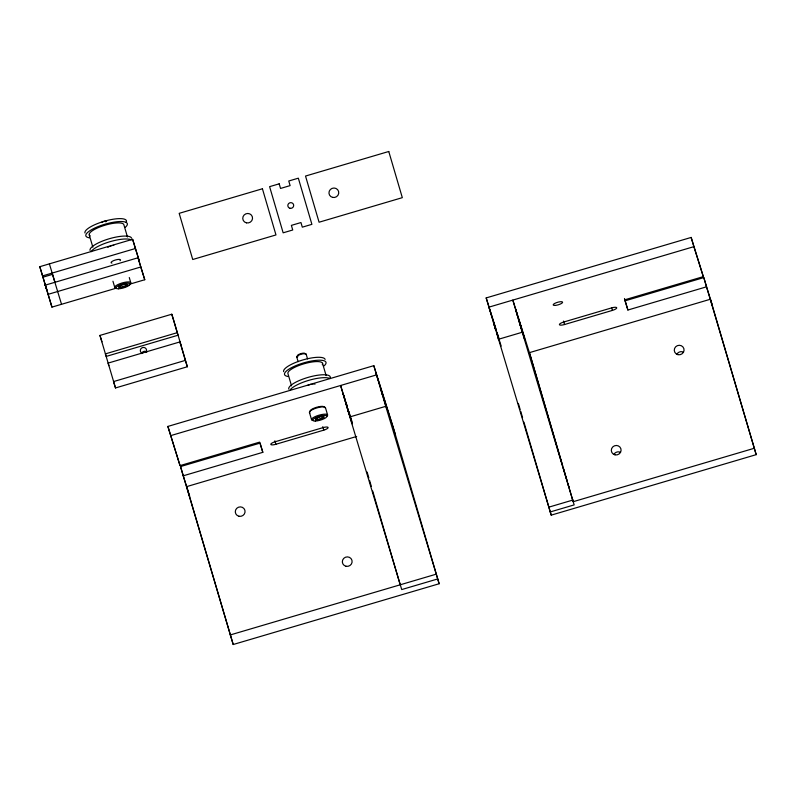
<?xml version="1.0" encoding="UTF-8"?>
<svg xmlns="http://www.w3.org/2000/svg" width="796" height="796" viewBox="0 0 796 796"><rect width="100%" height="100%" fill="white"/><g stroke="black" fill="none" stroke-linecap="round" stroke-linejoin="round"><path stroke-width="1.19" d="M122.067 284.62C119.4 285.913 117.49 286.938 121.191 287.645L123.201 286.441L125.539 286.361C128.265 283.744 125.987 283.973 123.082 284.311M316.052 418.378C314.51 420.258 317.166 418.388 317.982 419.9L320.002 418.696L322.34 418.616C324.728 416.228 323.305 416.149 320.43 416.517M316.49 417.99L319.365 416.686M128.922 284.918A8.358 2.229 -16.4 0 0 128.494 281.913A8.358 2.229 -16.4 0 0 117.639 284.699A8.358 2.229 -16.4 0 0 116.176 288.202L51.949 307.117L39.8 266.69L132.624 239.297L139.35 261.257L132.624 239.297M42.506 275.923L135.33 248.531M42.914 277.197L52.486 274.371L61.521 304.291M129.31 284.291L144.763 279.734L138.046 257.765L45.223 285.157L45.621 286.431M47.929 294.391L140.753 266.998L144.763 279.734M115.51 387.95L99.948 335.415L171.787 314.221L173.797 320.579L187.349 366.757L115.51 387.95L113.5 381.592L185.339 360.389L187.349 366.757M177.209 332.688L105.371 353.882L106.166 356.429L178.006 335.235L171.787 314.221M180.722 344.469L179.916 341.922L108.077 363.115L108.883 365.663M624.482 298.52L625.198 300.788L703.813 277.585L756.2 454.655L551.22 515.141L486.177 297.923L691.157 237.437L703.316 276.64L624.701 299.833L627.905 310.022L706.53 286.819L712.45 305.594M703.316 276.64L693.873 246.67L488.893 307.156L498.604 337.972M262.819 452.327L260.103 443.093L180.533 466.565L183.239 475.809L262.819 452.327L259.605 442.138L180.035 465.62L167.876 426.427L373.812 365.663L392.886 426.168L439.143 583.747L233.208 644.511L186.652 486.625L356.668 436.457M170.583 435.661L376.518 374.896M498.326 339.315L522.275 332.25L574.165 504.893L550.215 511.957M564.513 324.529L612.403 310.4A4.915 1.313 -16.4 0 0 616.721 307.754A4.915 1.313 -16.4 0 0 611.617 307.893L563.727 322.022A4.915 1.313 -16.4 0 0 559.409 324.668A4.915 1.313 -16.4 0 0 564.513 324.529L563.498 321.067M347.325 406.826L340.598 385.493L349.832 416.925L385.752 406.328L439.143 583.747M275.904 444.267L323.793 430.139A4.915 1.313 -16.4 0 0 328.111 427.492A4.915 1.313 -16.4 0 0 323.007 427.631L275.108 441.76A4.915 1.313 -16.4 0 0 270.789 444.407A4.915 1.313 -16.4 0 0 275.904 444.267L274.879 440.805M548.713 507.191L572.662 500.117M754.19 448.297L573.16 501.709L529.41 352.648L710.44 299.226L756.2 454.655M230.193 634.969L436.138 574.195M437.641 578.971L401.721 589.567L349.832 416.925M486.177 297.923L496.207 329.743M497.699 334.449L498.813 337.992M499.291 340.151L501.152 346.041M376.17 373.732L395.393 434.676M348.827 411.562L352.19 422.228M167.876 426.427L180.035 465.62M180.533 466.565L233.208 644.511M183.239 475.809L189.667 496.167M99.948 335.415L101.958 341.782M54.984 282.291L49.382 263.864M39.8 266.69L51.949 307.117M46.118 287.376L46.526 288.65M346.698 405.094L346.26 403.711L346.618 405.025M497.998 337.156L498.724 339.574L497.45 335.156M494.833 327.096L495.699 329.962L493.44 322.31L494.535 326.111M381.722 392.179L380.856 389.324L383.115 396.975L381.961 393.115M347.812 408.796L348.29 410.418M350.16 417.114L352.2 423.82L351.842 422.517M518.435 318.997L521.48 329.126L515.549 309.007L517.669 316.4M348.539 411.233L349.046 412.965M349.922 416.298L348.389 411.094M345.991 403.671L349.036 413.801L347.623 408.836M45.85 286.888L46.705 289.734L46.108 287.655M703.813 277.585L706.53 286.819M691.157 237.437L693.873 246.67M625.198 300.788L627.905 310.022M611.726 308.092L612.403 310.4M562.613 465.541L530.405 355.832L512.833 300.092L522.275 332.25M563.309 467.929L566.812 479.849M567.866 483.431L568.911 487.003M572.414 498.933L573.11 501.311M521.748 329.166L524.644 339.146L518.703 319.037L521.599 329.017M518.365 403.443L520.116 409.403M520.763 411.393L522.564 417.751M523.917 422.129L551.22 515.141M497.4 335.106L497.699 336.131M373.812 365.663L385.752 406.328M367.125 472.058L368.866 477.988M369.563 480.366L371.304 486.296M372.697 491.042L400.219 584.801M349.305 413.84L349.812 415.572M322.529 363.344L326.141 375.642M325.465 407.711L327.594 414.975M306.152 354.15L307.545 358.906M321.703 416.427L322.34 418.616M322.778 426.676L323.793 430.139M317.345 417.711L317.982 419.9M296.729 356.926L298.122 361.683M309.435 412.437L311.564 419.711M291.535 385.851L287.923 373.553A18.039 4.816 -16.4 0 1 306.052 363.225A18.039 4.816 -16.4 0 1 322.31 364.707M179.916 341.922L185.339 360.389M138.046 257.765L140.753 266.998M127.459 236.969L123.848 224.671A18.039 4.816 -16.4 0 0 102.853 225.885A18.039 4.816 -16.4 0 0 90.207 235.895M129.27 277.535L130.793 282.729M124.902 284.172L125.539 286.361M120.544 285.465L121.191 287.645M112.942 281.217L114.773 287.455M89.242 234.88L92.853 247.188M347.683 408.676L348.15 410.288M350.071 416.437L350.548 418.049M347.384 408.03L343.106 393.692L345.225 401.075M350.777 418.855L351.384 420.925M613.925 454.347A4.915 4.736 -17.5 0 1 620.591 452.377M676.898 354.17A4.915 4.736 -17.5 0 1 683.565 352.2M288.132 376.498A21.621 5.781 -16.4 0 1 303.485 362.936A21.621 5.781 -16.4 0 1 324.062 365.901M288.759 389.105A21.621 5.781 -16.4 0 1 310.48 376.727A21.621 5.781 -16.4 0 1 329.982 378.498M289.863 390.378A21.621 5.781 -16.4 0 1 308.609 380.389A21.621 5.781 -16.4 0 1 329.932 378.558M307.515 385.483A5.154 1.373 -16.4 0 1 311.226 384.249M312.46 384.03A5.154 1.373 -16.4 0 1 315.017 384.15M283.635 371.652A21.621 5.781 -16.4 0 1 302.639 360.021A21.621 5.781 -16.4 0 1 325.116 359.414M298.062 356.091A3.93 1.055 -16.4 0 1 300.371 353.782A3.93 1.055 -16.4 0 1 304.898 353.812M297.555 357.374A4.915 1.313 -16.4 0 1 300.43 354.479A4.915 1.313 -16.4 0 1 306.092 354.519M309.883 412.905A8.358 2.229 -16.4 0 1 316.778 407.94A8.358 2.229 -16.4 0 1 325.365 408.338M310.112 411.253A7.373 1.97 -16.4 0 1 316.589 407.283A7.373 1.97 -16.4 0 1 324.251 407.074M312.977 420.457A8.358 2.229 -16.4 0 1 318.907 415.214A8.358 2.229 -16.4 0 1 326.858 416.358M111.898 263.088A4.915 1.313 -16.4 0 1 115.39 260.003A4.915 1.313 -16.4 0 1 120.067 260.68M89.451 237.825A21.621 5.781 -16.4 0 1 104.803 224.263A21.621 5.781 -16.4 0 1 125.38 227.228M84.953 232.989A21.621 5.781 -16.4 0 1 106.674 220.601A21.621 5.781 -16.4 0 1 126.176 222.382M91.182 251.705A21.621 5.781 -16.4 0 1 109.928 241.715A21.621 5.781 -16.4 0 1 131.25 239.885M107.878 247.327A5.154 1.373 -16.4 0 1 108.833 246.82M109.987 246.332A5.154 1.373 -16.4 0 1 111.251 245.914M112.544 245.576A5.154 1.373 -16.4 0 1 113.778 245.357M90.077 250.432A21.621 5.781 -16.4 0 1 109.072 238.8A21.621 5.781 -16.4 0 1 131.559 238.193M101.48 222.452A3.93 1.055 -16.4 0 1 105.987 220.95M105.48 221.716A4.915 1.313 -16.4 0 1 106.654 221.507M141.638 353.593A3.124 3.005 -17.5 0 1 146.822 352.061M142.683 353.394A3.124 3.005 -17.5 0 1 140.603 349.275A3.124 3.005 -17.5 0 1 145.19 347.922A3.124 3.005 -17.5 0 1 145.678 352.509M262.421 188.771L179.18 213.338L192.731 259.506L275.973 234.939L262.421 188.771M279.187 183.826L269.605 186.652L283.157 232.82L292.739 229.994L291.376 225.377L300.958 222.552L302.311 227.168L311.893 224.343L298.341 178.175L288.759 181L290.112 185.617L280.54 188.443L279.187 183.826M388.766 151.489L305.525 176.055L319.077 222.223L402.318 197.657L388.766 151.489M384.03 399.353L386.319 407.124L384.03 399.353M45.073 284.182L45.631 286.152L45.073 284.182M496.734 332.738L497.122 334.151L496.734 332.738M238.979 516.256A4.915 4.736 -17.5 0 0 244.889 510.236A4.915 4.736 -17.5 0 0 236.671 508.385A4.915 4.736 -17.5 0 0 238.979 516.256M346.031 566.264A4.915 4.736 -17.5 0 0 351.941 560.245A4.915 4.736 -17.5 0 0 343.713 558.394A4.915 4.736 -17.5 0 0 346.031 566.264M246.442 222.85A4.915 4.736 -17.5 0 0 252.362 216.83A4.915 4.736 -17.5 0 0 244.133 214.98A4.915 4.736 -17.5 0 0 246.442 222.85M290.023 208.273A2.945 2.846 -17.5 0 0 293.575 204.662A2.945 2.846 -17.5 0 0 288.64 203.557A2.945 2.846 -17.5 0 0 290.023 208.273M332.648 197.408A4.915 4.736 -17.5 0 0 338.569 191.388A4.915 4.736 -17.5 0 0 330.34 189.538A4.915 4.736 -17.5 0 0 332.648 197.408M615 454.844A4.915 4.736 -17.5 0 0 620.91 448.825A4.915 4.736 -17.5 0 0 612.691 446.974A4.915 4.736 -17.5 0 0 615 454.844M677.963 354.668A4.915 4.736 -17.5 0 0 683.883 348.648A4.915 4.736 -17.5 0 0 675.655 346.797A4.915 4.736 -17.5 0 0 677.963 354.668M554.852 305.425A4.915 1.313 -16.4 0 0 562.553 302.54A4.915 1.313 -16.4 0 0 556.305 302.709A4.915 1.313 -16.4 0 0 554.852 305.425M315.266 421.054A7.373 1.97 -16.4 0 0 326.828 416.726A7.373 1.97 -16.4 0 0 317.445 416.975A7.373 1.97 -16.4 0 0 315.266 421.054M317.325 419.96A4.537 1.214 -16.4 0 0 324.201 417.184A4.537 1.214 -16.4 0 0 318.012 417.601A4.537 1.214 -16.4 0 0 317.325 419.96M118.465 288.799A7.373 1.97 -16.4 0 0 130.037 284.47A7.373 1.97 -16.4 0 0 120.644 284.719A7.373 1.97 -16.4 0 0 118.465 288.799M120.534 287.714A4.537 1.214 -16.4 0 0 127.4 284.938A4.537 1.214 -16.4 0 0 121.221 285.346A4.537 1.214 -16.4 0 0 120.534 287.714"/></g></svg>
